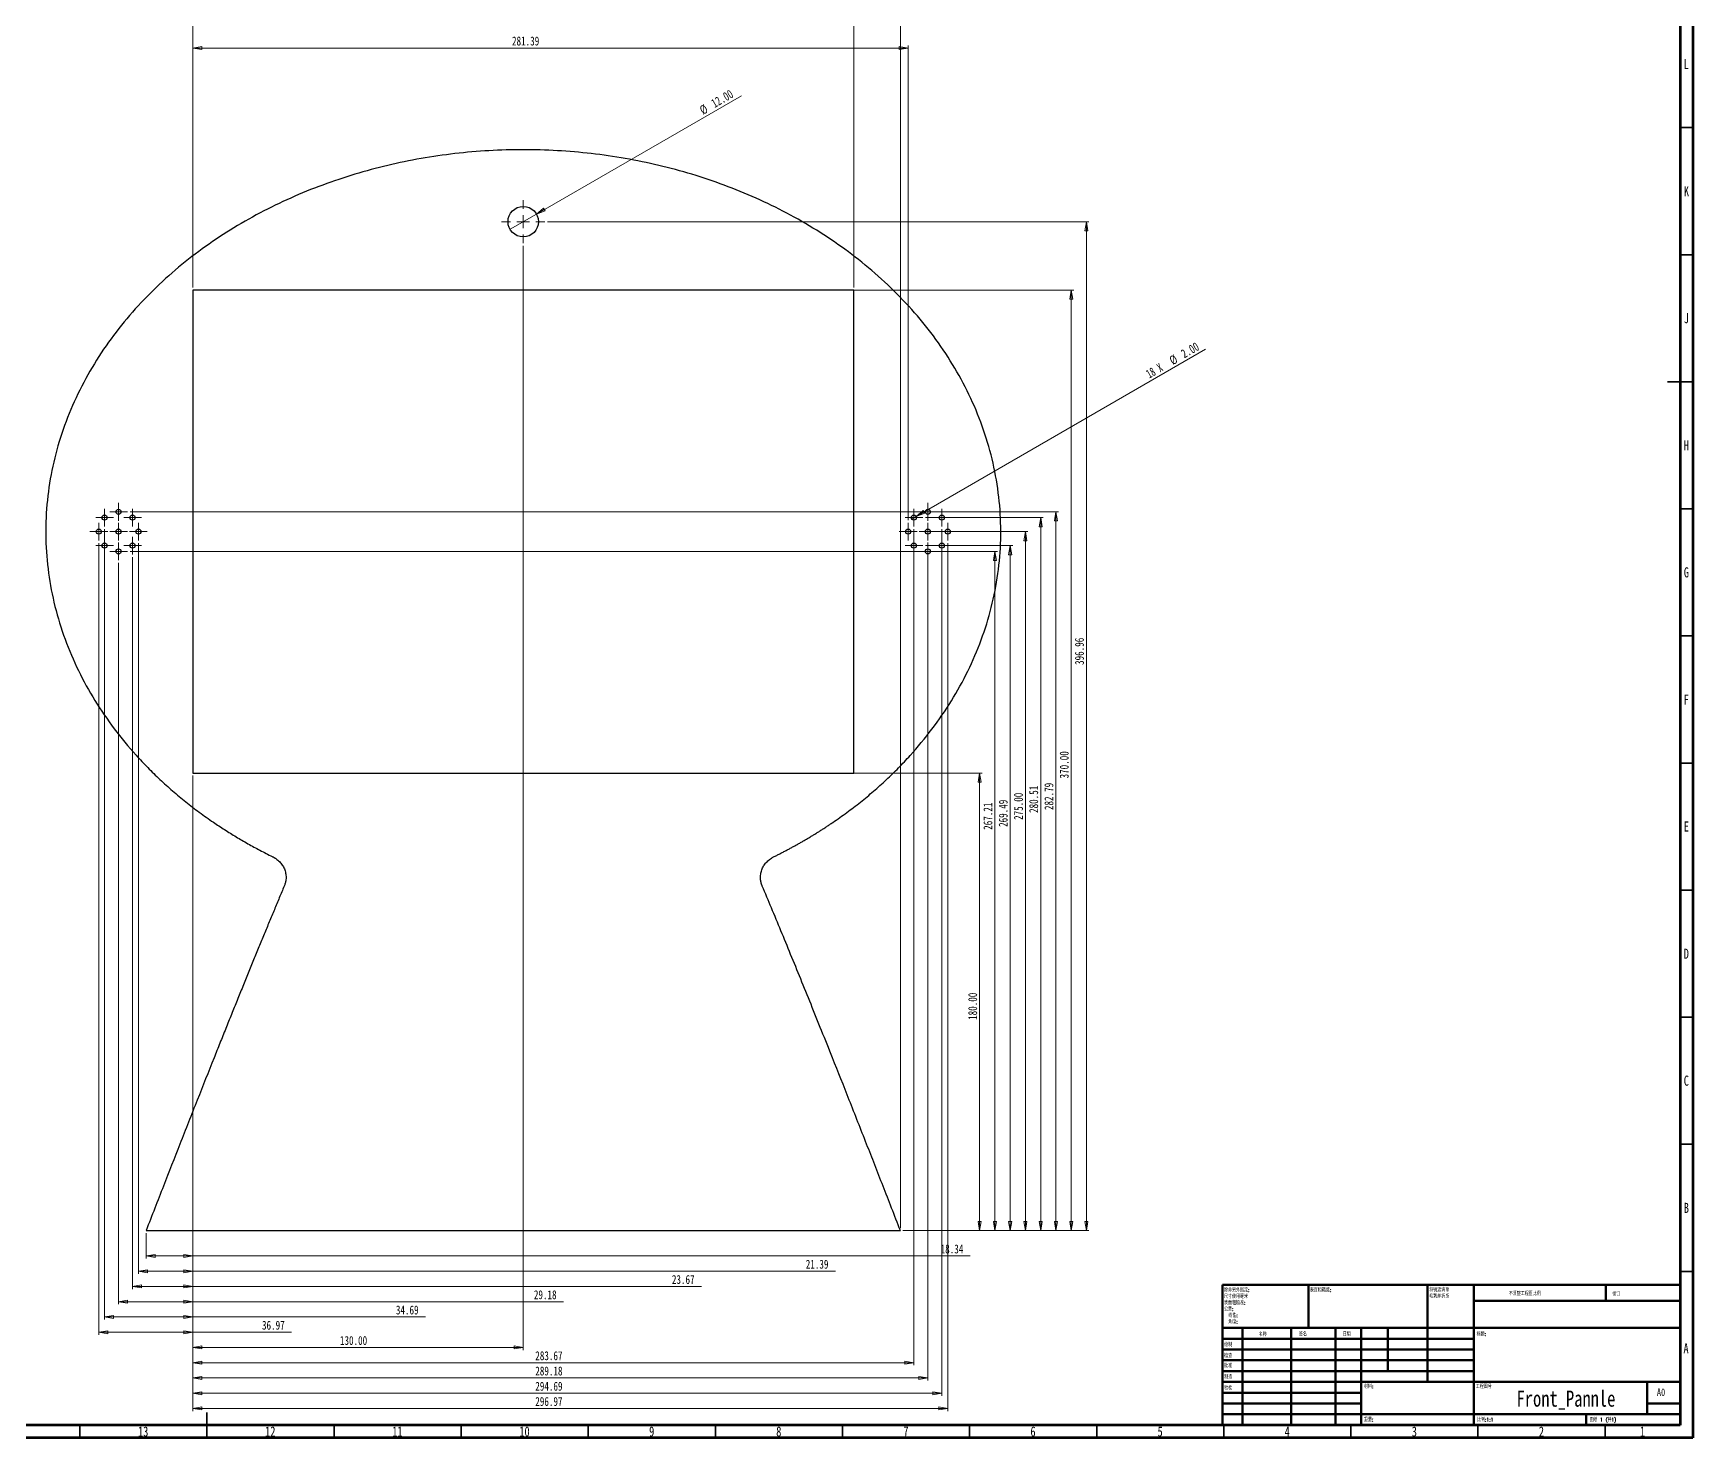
# Model space of a CAD drawing. Header units: millimetres. Extents: x 15 to 1184, y 5 to 836.
# Drawn here: x 531 to 1184, y 5 to 558 of the extents above; entities that cross this region are included whole.
import ezdxf

# ---------------------------------------------------------------- set-up
doc = ezdxf.new("R2010")
doc.units = ezdxf.units.MM
doc.styles.add('SLDTEXTSTYLE0', font='TXT', dxfattribs={"width": 0.75})
doc.styles.add('SLDTEXTSTYLE1', font='TXT', dxfattribs={"width": 0.75, "bigfont": 'bigfont'})
doc.styles.add('SLDTEXTSTYLE2', font='TXT', dxfattribs={"width": 0.694444, "bigfont": 'bigfont'})
doc.styles.add('SLDTEXTSTYLE3', font='TXT', dxfattribs={"width": 0.6875})
doc.dimstyles.new('SLDDIMSTYLE0', dxfattribs={"dimtxt": 3.5, "dimasz": 3.556, "dimexe": 0, "dimexo": 0.0625, "dimgap": 0.875, "dimtad": 1, "dimrnd": 1e-09, "dimzin": 12, "dimdsep": 46, "dimtxsty": 'SLDTEXTSTYLE0', "dimblk1": 'CLOSED', "dimblk2": 'CLOSED', "dimsah": 1, "dimcen": 0.09, "dimadec": 0, "dimazin": 3, "dimtfac": 1, "dimtofl": 0, "dimtmove": 0, "dimatfit": 3, "dimldrblk": 'CLOSED', "dimfxl": 0, "dimfrac": 2, "dimtolj": 1, "dimtzin": 12, "dimarcsym": 0})
doc.dimstyles.new('SLDDIMSTYLE1', dxfattribs={"dimtxt": 3.5, "dimasz": 3.556, "dimexe": 0, "dimexo": 0.0625, "dimgap": 0.875, "dimtad": 1, "dimrnd": 1e-09, "dimzin": 4, "dimdsep": 46, "dimtxsty": 'SLDTEXTSTYLE0', "dimblk1": 'CLOSED', "dimblk2": 'CLOSED', "dimsah": 1, "dimcen": 0.09, "dimadec": 0, "dimazin": 1, "dimtfac": 1, "dimtofl": 0, "dimtmove": 0, "dimatfit": 3, "dimldrblk": 'CLOSED', "dimfxl": 0, "dimfrac": 2, "dimtolj": 1, "dimtzin": 12, "dimarcsym": 0})
doc.dimstyles.new('SLDDIMSTYLE2', dxfattribs={"dimtxt": 3.5, "dimasz": 3.556, "dimexe": 0, "dimexo": 0.0625, "dimgap": 0.875, "dimtad": 1, "dimrnd": 1e-09, "dimzin": 4, "dimdsep": 46, "dimtxsty": 'SLDTEXTSTYLE0', "dimblk1": 'NONE', "dimblk2": 'CLOSED', "dimsah": 1, "dimcen": 0, "dimadec": 0, "dimazin": 1, "dimtfac": 1, "dimtmove": 0, "dimatfit": 3, "dimldrblk": 'NONE', "dimfxl": 0, "dimfrac": 2, "dimtolj": 1, "dimtzin": 12, "dimarcsym": 0})

# ---------------------------------------------------------------- blocks, each defined once
blk = doc.blocks.new('SW_NOTE_0')
at = {"color": 0, "linetype": 'Continuous', "lineweight": 0, "char_height": 1.5, "attachment_point": 1, "style": 'SLDTEXTSTYLE1'}
for s, insert in [('除非另外指定:', (0, 1.93)), ('表面粗糙度:', (0, -3.07)), ('尺寸使用毫米', (0, -0.57)), ('公差:', (0, -5.57)), ('角度:', (1.69, -10.57)), ('线性:', (1.69, -8.07))]:
    blk.add_mtext(s, dxfattribs=dict(at, insert=insert))
blk = doc.blocks.new('SW_NOTE_0_1')
at = {"color": 0, "linetype": 'Continuous', "lineweight": 0, "char_height": 1.5, "attachment_point": 1, "style": 'SLDTEXTSTYLE1'}
for s, insert in [('将锐边清除', (0, 1.93)), ('毛刺并折断', (0, -0.57))]:
    blk.add_mtext(s, dxfattribs=dict(at, insert=insert))
blk = doc.blocks.new('_Closed')
at = {"color": 0, "linetype": 'ByBlock', "lineweight": -2}
for p, q in [((-1, 0.166667), (0, 0)), ((-1, 0.166667), (-1, -0.166667)), ((0, 0), (-1, -0.166667)), ((0, 0), (-1, 0))]:
    blk.add_line(p, q, dxfattribs=at)
blk = doc.blocks.new('_D')
at = {"color": 7, "linetype": 'Continuous', "lineweight": 0}
for p, q in [((593.93, 265.55), (593.93, 75.54)), ((575.6, 85.55), (575.6, 75.54)), ((593.93, 76.54), (575.6, 76.54)), ((593.93, 76.54), (899.76, 76.54))]:
    blk.add_line(p, q, dxfattribs=at)
at = {"color": 7, "linetype": 'Continuous', "lineweight": 18, "xscale": 3.556, "yscale": 3.556, "rotation": 180.0000000000004}
blk.add_blockref('_Closed', (575.6, 76.54, -2.5), dxfattribs=at)
at = {"color": 7, "linetype": 'Continuous', "lineweight": 18, "xscale": 3.556, "yscale": 3.556}
blk.add_blockref('_Closed', (593.93, 76.54, -2.5), dxfattribs=at)
at = {"color": 7, "linetype": 'Continuous', "lineweight": 18, "insert": (888.12, 81.05), "char_height": 3.5, "attachment_point": 1, "style": 'SLDTEXTSTYLE0'}
blk.add_mtext('18.34', dxfattribs=at)
blk = doc.blocks.new('_D_1')
at = {"color": 7, "linetype": 'Continuous', "lineweight": 0}
for p, q in [((572.54, 357.05), (572.54, 69.54)), ((593.93, 265.55), (593.93, 69.54)), ((593.93, 70.54), (572.54, 70.54)), ((593.93, 70.54), (846.7, 70.54))]:
    blk.add_line(p, q, dxfattribs=at)
at = {"color": 7, "linetype": 'Continuous', "lineweight": 18, "xscale": 3.556, "yscale": 3.556, "rotation": 180.0000000000004}
blk.add_blockref('_Closed', (572.54, 70.54, -2.5), dxfattribs=at)
at = {"color": 7, "linetype": 'Continuous', "lineweight": 18, "xscale": 3.556, "yscale": 3.556}
blk.add_blockref('_Closed', (593.93, 70.54, -2.5), dxfattribs=at)
at = {"color": 7, "linetype": 'Continuous', "lineweight": 18, "insert": (835.06, 75.05), "char_height": 3.5, "attachment_point": 1, "style": 'SLDTEXTSTYLE0'}
blk.add_mtext('21.39', dxfattribs=at)
blk = doc.blocks.new('_D_2')
at = {"color": 7, "linetype": 'Continuous', "lineweight": 0}
for p, q in [((570.26, 351.54), (570.26, 63.54)), ((593.93, 265.55), (593.93, 63.54)), ((593.93, 64.54), (570.26, 64.54)), ((593.93, 64.54), (794.03, 64.54))]:
    blk.add_line(p, q, dxfattribs=at)
at = {"color": 7, "linetype": 'Continuous', "lineweight": 18, "xscale": 3.556, "yscale": 3.556, "rotation": 180.0000000000004}
blk.add_blockref('_Closed', (570.26, 64.54, -2.5), dxfattribs=at)
at = {"color": 7, "linetype": 'Continuous', "lineweight": 18, "xscale": 3.556, "yscale": 3.556}
blk.add_blockref('_Closed', (593.93, 64.54, -2.5), dxfattribs=at)
at = {"color": 7, "linetype": 'Continuous', "lineweight": 18, "insert": (782.4, 69.05), "char_height": 3.5, "attachment_point": 1, "style": 'SLDTEXTSTYLE0'}
blk.add_mtext('23.67', dxfattribs=at)
blk = doc.blocks.new('_D_3')
at = {"color": 7, "linetype": 'Continuous', "lineweight": 0}
for p, q in [((564.75, 349.26), (564.75, 57.54)), ((593.93, 265.55), (593.93, 57.54)), ((593.93, 58.54), (564.75, 58.54)), ((593.93, 58.54), (739.75, 58.54))]:
    blk.add_line(p, q, dxfattribs=at)
at = {"color": 7, "linetype": 'Continuous', "lineweight": 18, "xscale": 3.556, "yscale": 3.556, "rotation": 180.0000000000004}
blk.add_blockref('_Closed', (564.75, 58.54, -2.5), dxfattribs=at)
at = {"color": 7, "linetype": 'Continuous', "lineweight": 18, "xscale": 3.556, "yscale": 3.556}
blk.add_blockref('_Closed', (593.93, 58.54, -2.5), dxfattribs=at)
at = {"color": 7, "linetype": 'Continuous', "lineweight": 18, "insert": (728.11, 63.05), "char_height": 3.5, "attachment_point": 1, "style": 'SLDTEXTSTYLE0'}
blk.add_mtext('29.18', dxfattribs=at)
blk = doc.blocks.new('_D_4')
at = {"color": 7, "linetype": 'Continuous', "lineweight": 0}
for p, q in [((559.25, 362.56), (559.25, 51.54)), ((593.93, 265.55), (593.93, 51.54)), ((593.93, 52.54), (559.25, 52.54)), ((593.93, 52.54), (685.47, 52.54))]:
    blk.add_line(p, q, dxfattribs=at)
at = {"color": 7, "linetype": 'Continuous', "lineweight": 18, "xscale": 3.556, "yscale": 3.556, "rotation": 180.0000000000004}
blk.add_blockref('_Closed', (559.25, 52.54, -2.5), dxfattribs=at)
at = {"color": 7, "linetype": 'Continuous', "lineweight": 18, "xscale": 3.556, "yscale": 3.556}
blk.add_blockref('_Closed', (593.93, 52.54, -2.5), dxfattribs=at)
at = {"color": 7, "linetype": 'Continuous', "lineweight": 18, "insert": (673.83, 57.05), "char_height": 3.5, "attachment_point": 1, "style": 'SLDTEXTSTYLE0'}
blk.add_mtext('34.69', dxfattribs=at)
blk = doc.blocks.new('_D_5')
at = {"color": 7, "linetype": 'Continuous', "lineweight": 0}
for p, q in [((556.97, 357.05), (556.97, 45.54)), ((593.93, 265.55), (593.93, 45.54)), ((593.93, 46.54), (556.97, 46.54)), ((593.93, 46.54), (632.8, 46.54))]:
    blk.add_line(p, q, dxfattribs=at)
at = {"color": 7, "linetype": 'Continuous', "lineweight": 18, "xscale": 3.556, "yscale": 3.556, "rotation": 180.0000000000004}
blk.add_blockref('_Closed', (556.97, 46.54, -2.5), dxfattribs=at)
at = {"color": 7, "linetype": 'Continuous', "lineweight": 18, "xscale": 3.556, "yscale": 3.556}
blk.add_blockref('_Closed', (593.93, 46.54, -2.5), dxfattribs=at)
at = {"color": 7, "linetype": 'Continuous', "lineweight": 18, "insert": (621.16, 51.05), "char_height": 3.5, "attachment_point": 1, "style": 'SLDTEXTSTYLE0'}
blk.add_mtext('36.97', dxfattribs=at)
blk = doc.blocks.new('_D_6')
at = {"color": 7, "linetype": 'Continuous', "lineweight": 0}
for p, q in [((723.93, 474.01), (723.93, 39.54)), ((593.93, 265.55), (593.93, 39.54)), ((593.93, 40.54), (723.93, 40.54))]:
    blk.add_line(p, q, dxfattribs=at)
at = {"color": 7, "linetype": 'Continuous', "lineweight": 18, "xscale": 3.556, "yscale": 3.556, "rotation": 180.0000000000004}
blk.add_blockref('_Closed', (593.93, 40.54, -2.5), dxfattribs=at)
at = {"color": 7, "linetype": 'Continuous', "lineweight": 18, "xscale": 3.556, "yscale": 3.556}
blk.add_blockref('_Closed', (723.93, 40.54, -2.5), dxfattribs=at)
at = {"color": 7, "linetype": 'Continuous', "lineweight": 18, "insert": (651.82, 45.05), "char_height": 3.5, "attachment_point": 1, "style": 'SLDTEXTSTYLE0'}
blk.add_mtext('130.00', dxfattribs=at)
blk = doc.blocks.new('_D_7')
at = {"color": 7, "linetype": 'Continuous', "lineweight": 0}
for p, q in [((593.93, 457.55), (593.93, 576.83)), ((593.93, 575.83), (853.93, 575.83)), ((853.93, 457.55), (853.93, 576.83))]:
    blk.add_line(p, q, dxfattribs=at)
at = {"color": 7, "linetype": 'Continuous', "lineweight": 18, "xscale": 3.556, "yscale": 3.556, "rotation": 180.0000000000004}
blk.add_blockref('_Closed', (593.93, 575.83, -2.5), dxfattribs=at)
at = {"color": 7, "linetype": 'Continuous', "lineweight": 18, "xscale": 3.556, "yscale": 3.556}
blk.add_blockref('_Closed', (853.93, 575.83, -2.5), dxfattribs=at)
at = {"color": 7, "linetype": 'Continuous', "lineweight": 18, "insert": (719.51, 580.35), "char_height": 3.5, "attachment_point": 1, "style": 'SLDTEXTSTYLE0'}
blk.add_mtext('260.00', dxfattribs=at)
blk = doc.blocks.new('_D_8')
at = {"color": 7, "linetype": 'Continuous', "lineweight": 0}
for p, q in [((593.93, 457.55), (593.93, 564.83)), ((593.93, 563.83), (872.27, 563.83)), ((872.27, 87.55), (872.27, 564.83))]:
    blk.add_line(p, q, dxfattribs=at)
at = {"color": 7, "linetype": 'Continuous', "lineweight": 18, "xscale": 3.556, "yscale": 3.556, "rotation": 180.0000000000004}
blk.add_blockref('_Closed', (593.93, 563.83, -2.5), dxfattribs=at)
at = {"color": 7, "linetype": 'Continuous', "lineweight": 18, "xscale": 3.556, "yscale": 3.556}
blk.add_blockref('_Closed', (872.27, 563.83, -2.5), dxfattribs=at)
at = {"color": 7, "linetype": 'Continuous', "lineweight": 18, "insert": (719.51, 568.35), "char_height": 3.5, "attachment_point": 1, "style": 'SLDTEXTSTYLE0'}
blk.add_mtext('278.34', dxfattribs=at)
blk = doc.blocks.new('_D_9')
at = {"color": 7, "linetype": 'Continuous', "lineweight": 0}
for p, q in [((593.93, 457.55), (593.93, 552.83)), ((593.93, 551.83), (875.33, 551.83)), ((875.33, 366.05), (875.33, 552.83))]:
    blk.add_line(p, q, dxfattribs=at)
at = {"color": 7, "linetype": 'Continuous', "lineweight": 18, "xscale": 3.556, "yscale": 3.556, "rotation": 180.0000000000004}
blk.add_blockref('_Closed', (593.93, 551.83, -2.5), dxfattribs=at)
at = {"color": 7, "linetype": 'Continuous', "lineweight": 18, "xscale": 3.556, "yscale": 3.556}
blk.add_blockref('_Closed', (875.33, 551.83, -2.5), dxfattribs=at)
at = {"color": 7, "linetype": 'Continuous', "lineweight": 18, "insert": (719.51, 556.35), "char_height": 3.5, "attachment_point": 1, "style": 'SLDTEXTSTYLE0'}
blk.add_mtext('281.39', dxfattribs=at)
blk = doc.blocks.new('_D_10')
at = {"color": 7, "linetype": 'Continuous', "lineweight": 0}
for p, q in [((877.61, 362.56), (877.61, 33.54)), ((593.93, 265.55), (593.93, 33.54)), ((593.93, 34.54), (877.61, 34.54))]:
    blk.add_line(p, q, dxfattribs=at)
at = {"color": 7, "linetype": 'Continuous', "lineweight": 18, "xscale": 3.556, "yscale": 3.556, "rotation": 180.0000000000004}
blk.add_blockref('_Closed', (593.93, 34.54, -2.5), dxfattribs=at)
at = {"color": 7, "linetype": 'Continuous', "lineweight": 18, "xscale": 3.556, "yscale": 3.556}
blk.add_blockref('_Closed', (877.61, 34.54, -2.5), dxfattribs=at)
at = {"color": 7, "linetype": 'Continuous', "lineweight": 18, "insert": (728.66, 39.05), "char_height": 3.5, "attachment_point": 1, "style": 'SLDTEXTSTYLE0'}
blk.add_mtext('283.67', dxfattribs=at)
blk = doc.blocks.new('_D_11')
at = {"color": 7, "linetype": 'Continuous', "lineweight": 0}
for p, q in [((883.11, 357.05), (883.11, 27.54)), ((593.93, 265.55), (593.93, 27.54)), ((593.93, 28.54), (883.11, 28.54))]:
    blk.add_line(p, q, dxfattribs=at)
at = {"color": 7, "linetype": 'Continuous', "lineweight": 18, "xscale": 3.556, "yscale": 3.556, "rotation": 180.0000000000004}
blk.add_blockref('_Closed', (593.93, 28.54, -2.5), dxfattribs=at)
at = {"color": 7, "linetype": 'Continuous', "lineweight": 18, "xscale": 3.556, "yscale": 3.556}
blk.add_blockref('_Closed', (883.11, 28.54, -2.5), dxfattribs=at)
at = {"color": 7, "linetype": 'Continuous', "lineweight": 18, "insert": (728.66, 33.05), "char_height": 3.5, "attachment_point": 1, "style": 'SLDTEXTSTYLE0'}
blk.add_mtext('289.18', dxfattribs=at)
blk = doc.blocks.new('_D_12')
at = {"color": 7, "linetype": 'Continuous', "lineweight": 0}
for p, q in [((888.62, 362.56), (888.62, 21.54)), ((593.93, 265.55), (593.93, 21.54)), ((593.93, 22.54), (888.62, 22.54))]:
    blk.add_line(p, q, dxfattribs=at)
at = {"color": 7, "linetype": 'Continuous', "lineweight": 18, "xscale": 3.556, "yscale": 3.556, "rotation": 180.0000000000004}
blk.add_blockref('_Closed', (593.93, 22.54, -2.5), dxfattribs=at)
at = {"color": 7, "linetype": 'Continuous', "lineweight": 18, "xscale": 3.556, "yscale": 3.556}
blk.add_blockref('_Closed', (888.62, 22.54, -2.5), dxfattribs=at)
at = {"color": 7, "linetype": 'Continuous', "lineweight": 18, "insert": (728.66, 27.05), "char_height": 3.5, "attachment_point": 1, "style": 'SLDTEXTSTYLE0'}
blk.add_mtext('294.69', dxfattribs=at)
blk = doc.blocks.new('_D_13')
at = {"color": 7, "linetype": 'Continuous', "lineweight": 0}
for p, q in [((890.9, 357.05), (890.9, 15.54)), ((593.93, 265.55), (593.93, 15.54)), ((593.93, 16.54), (890.9, 16.54))]:
    blk.add_line(p, q, dxfattribs=at)
at = {"color": 7, "linetype": 'Continuous', "lineweight": 18, "xscale": 3.556, "yscale": 3.556, "rotation": 180.0000000000004}
blk.add_blockref('_Closed', (593.93, 16.54, -2.5), dxfattribs=at)
at = {"color": 7, "linetype": 'Continuous', "lineweight": 18, "xscale": 3.556, "yscale": 3.556}
blk.add_blockref('_Closed', (890.9, 16.54, -2.5), dxfattribs=at)
at = {"color": 7, "linetype": 'Continuous', "lineweight": 18, "insert": (728.66, 21.05), "char_height": 3.5, "attachment_point": 1, "style": 'SLDTEXTSTYLE0'}
blk.add_mtext('296.97', dxfattribs=at)
blk = doc.blocks.new('_D_14')
at = {"color": 7, "linetype": 'Continuous', "lineweight": 0}
for p, q in [((594.93, 266.55), (904.47, 266.55)), ((903.47, 86.55), (903.47, 266.55)), ((873.27, 86.55), (904.47, 86.55))]:
    blk.add_line(p, q, dxfattribs=at)
at = {"color": 7, "linetype": 'Continuous', "lineweight": 18, "xscale": 3.556, "yscale": 3.556}
for p, rotation in [((903.47, 266.55, -2.5), 90.0000000000004), ((903.47, 86.55, -2.5), 270.0000000000004)]:
    blk.add_blockref('_Closed', p, dxfattribs=dict(at, rotation=rotation))
at = {"color": 7, "linetype": 'Continuous', "lineweight": 18, "insert": (898.96, 169.44), "char_height": 3.5, "attachment_point": 1, "rotation": 90, "style": 'SLDTEXTSTYLE0'}
blk.add_mtext('180.00', dxfattribs=at)
blk = doc.blocks.new('_D_15')
at = {"color": 7, "linetype": 'Continuous', "lineweight": 0}
for p, q in [((569.25, 353.76), (910.47, 353.76)), ((909.47, 86.55), (909.47, 353.76)), ((873.27, 86.55), (910.47, 86.55))]:
    blk.add_line(p, q, dxfattribs=at)
at = {"color": 7, "linetype": 'Continuous', "lineweight": 18, "xscale": 3.556, "yscale": 3.556}
for p, rotation in [((909.47, 353.76, -2.5), 90.0000000000004), ((909.47, 86.55, -2.5), 270.0000000000004)]:
    blk.add_blockref('_Closed', p, dxfattribs=dict(at, rotation=rotation))
at = {"color": 7, "linetype": 'Continuous', "lineweight": 18, "insert": (904.96, 244.22), "char_height": 3.5, "attachment_point": 1, "rotation": 90, "style": 'SLDTEXTSTYLE0'}
blk.add_mtext('267.21', dxfattribs=at)
blk = doc.blocks.new('_D_16')
at = {"color": 7, "linetype": 'Continuous', "lineweight": 0}
for p, q in [((882.11, 356.04), (916.47, 356.04)), ((915.47, 86.55), (915.47, 356.04)), ((873.27, 86.55), (916.47, 86.55))]:
    blk.add_line(p, q, dxfattribs=at)
at = {"color": 7, "linetype": 'Continuous', "lineweight": 18, "xscale": 3.556, "yscale": 3.556}
for p, rotation in [((915.47, 356.04, -2.5), 90.0000000000004), ((915.47, 86.55, -2.5), 270.0000000000004)]:
    blk.add_blockref('_Closed', p, dxfattribs=dict(at, rotation=rotation))
at = {"color": 7, "linetype": 'Continuous', "lineweight": 18, "insert": (910.96, 245.37), "char_height": 3.5, "attachment_point": 1, "rotation": 90, "style": 'SLDTEXTSTYLE0'}
blk.add_mtext('269.49', dxfattribs=at)
blk = doc.blocks.new('_D_17')
at = {"color": 7, "linetype": 'Continuous', "lineweight": 0}
for p, q in [((879.83, 361.55), (922.47, 361.55)), ((921.47, 86.55), (921.47, 361.55)), ((873.27, 86.55), (922.47, 86.55))]:
    blk.add_line(p, q, dxfattribs=at)
at = {"color": 7, "linetype": 'Continuous', "lineweight": 18, "xscale": 3.556, "yscale": 3.556}
for p, rotation in [((921.47, 361.55, -2.5), 90.0000000000004), ((921.47, 86.55, -2.5), 270.0000000000004)]:
    blk.add_blockref('_Closed', p, dxfattribs=dict(at, rotation=rotation))
at = {"color": 7, "linetype": 'Continuous', "lineweight": 18, "insert": (916.96, 248.12), "char_height": 3.5, "attachment_point": 1, "rotation": 90, "style": 'SLDTEXTSTYLE0'}
blk.add_mtext('275.00', dxfattribs=at)
blk = doc.blocks.new('_D_18')
at = {"color": 7, "linetype": 'Continuous', "lineweight": 0}
for p, q in [((882.11, 367.06), (928.47, 367.06)), ((927.47, 86.55), (927.47, 367.06)), ((873.27, 86.55), (928.47, 86.55))]:
    blk.add_line(p, q, dxfattribs=at)
at = {"color": 7, "linetype": 'Continuous', "lineweight": 18, "xscale": 3.556, "yscale": 3.556}
for p, rotation in [((927.47, 367.06, -2.5), 90.0000000000004), ((927.47, 86.55, -2.5), 270.0000000000004)]:
    blk.add_blockref('_Closed', p, dxfattribs=dict(at, rotation=rotation))
at = {"color": 7, "linetype": 'Continuous', "lineweight": 18, "insert": (922.96, 250.87), "char_height": 3.5, "attachment_point": 1, "rotation": 90, "style": 'SLDTEXTSTYLE0'}
blk.add_mtext('280.51', dxfattribs=at)
blk = doc.blocks.new('_D_19')
at = {"color": 7, "linetype": 'Continuous', "lineweight": 0}
for p, q in [((569.25, 369.34), (934.47, 369.34)), ((933.47, 86.55), (933.47, 369.34)), ((873.27, 86.55), (934.47, 86.55))]:
    blk.add_line(p, q, dxfattribs=at)
at = {"color": 7, "linetype": 'Continuous', "lineweight": 18, "xscale": 3.556, "yscale": 3.556}
for p, rotation in [((933.47, 369.34, -2.5), 90.0000000000004), ((933.47, 86.55, -2.5), 270.0000000000004)]:
    blk.add_blockref('_Closed', p, dxfattribs=dict(at, rotation=rotation))
at = {"color": 7, "linetype": 'Continuous', "lineweight": 18, "insert": (928.96, 252.01), "char_height": 3.5, "attachment_point": 1, "rotation": 90, "style": 'SLDTEXTSTYLE0'}
blk.add_mtext('282.79', dxfattribs=at)
blk = doc.blocks.new('_D_20')
at = {"color": 7, "linetype": 'Continuous', "lineweight": 0}
for p, q in [((594.93, 456.55), (940.47, 456.55)), ((939.47, 86.55), (939.47, 456.55)), ((873.27, 86.55), (940.47, 86.55))]:
    blk.add_line(p, q, dxfattribs=at)
at = {"color": 7, "linetype": 'Continuous', "lineweight": 18, "xscale": 3.556, "yscale": 3.556}
for p, rotation in [((939.47, 456.55, -2.5), 90.0000000000004), ((939.47, 86.55, -2.5), 270.0000000000004)]:
    blk.add_blockref('_Closed', p, dxfattribs=dict(at, rotation=rotation))
at = {"color": 7, "linetype": 'Continuous', "lineweight": 18, "insert": (934.96, 264.44), "char_height": 3.5, "attachment_point": 1, "rotation": 90, "style": 'SLDTEXTSTYLE0'}
blk.add_mtext('370.00', dxfattribs=at)
blk = doc.blocks.new('_D_21')
at = {"color": 7, "linetype": 'Continuous', "lineweight": 0}
for p, q in [((733.43, 483.51), (946.47, 483.51)), ((945.47, 86.55), (945.47, 483.51)), ((873.27, 86.55), (946.47, 86.55))]:
    blk.add_line(p, q, dxfattribs=at)
at = {"color": 7, "linetype": 'Continuous', "lineweight": 18, "xscale": 3.556, "yscale": 3.556}
for p, rotation in [((945.47, 483.51, -2.5), 90.0000000000004), ((945.47, 86.55, -2.5), 270.0000000000004)]:
    blk.add_blockref('_Closed', p, dxfattribs=dict(at, rotation=rotation))
at = {"color": 7, "linetype": 'Continuous', "lineweight": 18, "insert": (940.96, 309.1), "char_height": 3.5, "attachment_point": 1, "rotation": 90, "style": 'SLDTEXTSTYLE0'}
blk.add_mtext('396.96', dxfattribs=at)
blk = doc.blocks.new('_D_22')
at = {"color": 7, "linetype": 'Continuous', "lineweight": 0}
for q in [(992.35, 433.3), (876.74, 366.56)]:
    blk.add_line((878.47, 367.56), q, dxfattribs=at)
at = {"color": 7, "linetype": 'Continuous', "lineweight": 18, "xscale": 3.556, "yscale": 3.556, "rotation": 210.0000000000003}
blk.add_blockref('_Closed', (878.47, 367.56, -2.5), dxfattribs=at)
at = {"color": 7, "linetype": 'Continuous', "lineweight": 18, "char_height": 3.5, "attachment_point": 1, "rotation": 30}
for s, insert, style in [('%%c', (977.68, 430.04), 'SLDTEXTSTYLE0'), ('2.00', (982.23, 432.73), 'SLDTEXTSTYLE0'), ('18 X', (968.47, 424.79), 'SLDTEXTSTYLE3')]:
    blk.add_mtext(s, dxfattribs=dict(at, insert=insert, style=style))
blk = doc.blocks.new('_None')
blk = doc.blocks.new('_D_23')
at = {"color": 7, "linetype": 'Continuous', "lineweight": 0}
for q in [(809.8, 533.08), (718.74, 480.51)]:
    blk.add_line((729.13, 486.51), q, dxfattribs=at)
at = {"color": 7, "linetype": 'Continuous', "lineweight": 18, "xscale": 3.556, "yscale": 3.556, "rotation": 210.0000000000003}
blk.add_blockref('_Closed', (729.13, 486.51, -2.5), dxfattribs=at)
at = {"color": 7, "linetype": 'Continuous', "lineweight": 18, "char_height": 3.5, "attachment_point": 1, "rotation": 30, "style": 'SLDTEXTSTYLE0'}
for s, insert in [('12.00', (797.44, 531.22)), ('%%c', (792.89, 528.53))]:
    blk.add_mtext(s, dxfattribs=dict(at, insert=insert))
blk = doc.blocks.new('SW_CENTERMARKSYMBOL_0')
at = {"color": 0, "linetype": 'Continuous', "lineweight": 18}
for p, q in [((-2.5, 0), (-3.5, 0)), ((0, 0), (-2.5, 0)), ((0, 2.5), (0, 3.5)), ((0, 0), (0, 2.5)), ((0, 0), (0, -2.5)), ((0, 0), (2.5, 0)), ((2.5, 0), (3.5, 0)), ((0, -2.5), (0, -3.5))]:
    blk.add_line(p, q, dxfattribs=at)
blk = doc.blocks.new('SW_CENTERMARKSYMBOL_1')
at = {"color": 0, "linetype": 'Continuous', "lineweight": 18}
for p, q in [((-2.5, 0), (-3.5, 0)), ((0, 0), (-2.5, 0)), ((0, 2.5), (0, 3.5)), ((0, 0), (0, 2.5)), ((0, 0), (0, -2.5)), ((0, 0), (2.5, 0)), ((2.5, 0), (3.5, 0)), ((0, -2.5), (0, -3.5))]:
    blk.add_line(p, q, dxfattribs=at)
blk = doc.blocks.new('SW_CENTERMARKSYMBOL_2')
at = {"color": 0, "linetype": 'Continuous', "lineweight": 18}
for p, q in [((-2.5, 0), (-3.5, 0)), ((0, 0), (-2.5, 0)), ((0, 2.5), (0, 3.5)), ((0, 0), (0, 2.5)), ((0, 0), (0, -2.5)), ((0, 0), (2.5, 0)), ((2.5, 0), (3.5, 0)), ((0, -2.5), (0, -3.5))]:
    blk.add_line(p, q, dxfattribs=at)
blk = doc.blocks.new('SW_CENTERMARKSYMBOL_3')
at = {"color": 0, "linetype": 'Continuous', "lineweight": 18}
for p, q in [((-2.5, 0), (-3.5, 0)), ((0, 0), (-2.5, 0)), ((0, 2.5), (0, 3.5)), ((0, 0), (0, 2.5)), ((0, 0), (0, -2.5)), ((0, 0), (2.5, 0)), ((2.5, 0), (3.5, 0)), ((0, -2.5), (0, -3.5))]:
    blk.add_line(p, q, dxfattribs=at)
blk = doc.blocks.new('SW_CENTERMARKSYMBOL_4')
at = {"color": 0, "linetype": 'Continuous', "lineweight": 18}
for p, q in [((-2.5, 0), (-3.5, 0)), ((0, 0), (-2.5, 0)), ((0, 2.5), (0, 3.5)), ((0, 0), (0, 2.5)), ((0, 0), (0, -2.5)), ((0, 0), (2.5, 0)), ((2.5, 0), (3.5, 0)), ((0, -2.5), (0, -3.5))]:
    blk.add_line(p, q, dxfattribs=at)
blk = doc.blocks.new('SW_CENTERMARKSYMBOL_5')
at = {"color": 0, "linetype": 'Continuous', "lineweight": 18}
for p, q in [((-2.5, 0), (-3.5, 0)), ((0, 0), (-2.5, 0)), ((0, 2.5), (0, 3.5)), ((0, 0), (0, 2.5)), ((0, 0), (0, -2.5)), ((0, 0), (2.5, 0)), ((2.5, 0), (3.5, 0)), ((0, -2.5), (0, -3.5))]:
    blk.add_line(p, q, dxfattribs=at)
blk = doc.blocks.new('SW_CENTERMARKSYMBOL_6')
at = {"color": 0, "linetype": 'Continuous', "lineweight": 18}
for p, q in [((-2.5, 0), (-3.5, 0)), ((0, 0), (-2.5, 0)), ((0, 2.5), (0, 3.5)), ((0, 0), (0, 2.5)), ((0, 0), (0, -2.5)), ((0, 0), (2.5, 0)), ((2.5, 0), (3.5, 0)), ((0, -2.5), (0, -3.5))]:
    blk.add_line(p, q, dxfattribs=at)
blk = doc.blocks.new('SW_CENTERMARKSYMBOL_7')
at = {"color": 0, "linetype": 'Continuous', "lineweight": 18}
for p, q in [((-2.5, 0), (-3.5, 0)), ((0, 0), (-2.5, 0)), ((0, 2.5), (0, 3.5)), ((0, 0), (0, 2.5)), ((0, 0), (0, -2.5)), ((0, 0), (2.5, 0)), ((2.5, 0), (3.5, 0)), ((0, -2.5), (0, -3.5))]:
    blk.add_line(p, q, dxfattribs=at)
blk = doc.blocks.new('SW_CENTERMARKSYMBOL_8')
at = {"color": 0, "linetype": 'Continuous', "lineweight": 18}
for p, q in [((-2.5, 0), (-3.5, 0)), ((0, 0), (-2.5, 0)), ((0, 2.5), (0, 3.5)), ((0, 0), (0, 2.5)), ((0, 0), (0, -2.5)), ((0, 0), (2.5, 0)), ((2.5, 0), (3.5, 0)), ((0, -2.5), (0, -3.5))]:
    blk.add_line(p, q, dxfattribs=at)
blk = doc.blocks.new('SW_CENTERMARKSYMBOL_9')
at = {"color": 0, "linetype": 'Continuous', "lineweight": 18}
for p, q in [((-2.5, 0), (-3.5, 0)), ((0, 0), (-2.5, 0)), ((0, 2.5), (0, 3.5)), ((0, 0), (0, 2.5)), ((0, 0), (0, -2.5)), ((0, 0), (2.5, 0)), ((2.5, 0), (3.5, 0)), ((0, -2.5), (0, -3.5))]:
    blk.add_line(p, q, dxfattribs=at)
blk = doc.blocks.new('SW_CENTERMARKSYMBOL_10')
at = {"color": 0, "linetype": 'Continuous', "lineweight": 18}
for p, q in [((-2.5, 0), (-3.5, 0)), ((0, 0), (-2.5, 0)), ((0, 2.5), (0, 3.5)), ((0, 0), (0, 2.5)), ((0, 0), (0, -2.5)), ((0, 0), (2.5, 0)), ((2.5, 0), (3.5, 0)), ((0, -2.5), (0, -3.5))]:
    blk.add_line(p, q, dxfattribs=at)
blk = doc.blocks.new('SW_CENTERMARKSYMBOL_11')
at = {"color": 0, "linetype": 'Continuous', "lineweight": 18}
for p, q in [((-2.5, 0), (-3.5, 0)), ((0, 0), (-2.5, 0)), ((0, 2.5), (0, 3.5)), ((0, 0), (0, 2.5)), ((0, 0), (0, -2.5)), ((0, 0), (2.5, 0)), ((2.5, 0), (3.5, 0)), ((0, -2.5), (0, -3.5))]:
    blk.add_line(p, q, dxfattribs=at)
blk = doc.blocks.new('SW_CENTERMARKSYMBOL_12')
at = {"color": 0, "linetype": 'Continuous', "lineweight": 18}
for p, q in [((-2.5, 0), (-3.5, 0)), ((0, 0), (-2.5, 0)), ((0, 2.5), (0, 3.5)), ((0, 0), (0, 2.5)), ((0, 0), (0, -2.5)), ((0, 0), (2.5, 0)), ((2.5, 0), (3.5, 0)), ((0, -2.5), (0, -3.5))]:
    blk.add_line(p, q, dxfattribs=at)
blk = doc.blocks.new('SW_CENTERMARKSYMBOL_13')
at = {"color": 0, "linetype": 'Continuous', "lineweight": 18}
for p, q in [((-2.5, 0), (-3.5, 0)), ((0, 0), (-2.5, 0)), ((0, 2.5), (0, 3.5)), ((0, 0), (0, 2.5)), ((0, 0), (0, -2.5)), ((0, 0), (2.5, 0)), ((2.5, 0), (3.5, 0)), ((0, -2.5), (0, -3.5))]:
    blk.add_line(p, q, dxfattribs=at)
blk = doc.blocks.new('SW_CENTERMARKSYMBOL_14')
at = {"color": 0, "linetype": 'Continuous', "lineweight": 18}
for p, q in [((-2.5, 0), (-3.5, 0)), ((0, 0), (-2.5, 0)), ((0, 2.5), (0, 3.5)), ((0, 0), (0, 2.5)), ((0, 0), (0, -2.5)), ((0, 0), (2.5, 0)), ((2.5, 0), (3.5, 0)), ((0, -2.5), (0, -3.5))]:
    blk.add_line(p, q, dxfattribs=at)
blk = doc.blocks.new('SW_CENTERMARKSYMBOL_15')
at = {"color": 0, "linetype": 'Continuous', "lineweight": 18}
for p, q in [((-2.5, 0), (-3.5, 0)), ((0, 0), (-2.5, 0)), ((0, 2.5), (0, 3.5)), ((0, 0), (0, 2.5)), ((0, 0), (0, -2.5)), ((0, 0), (2.5, 0)), ((2.5, 0), (3.5, 0)), ((0, -2.5), (0, -3.5))]:
    blk.add_line(p, q, dxfattribs=at)
blk = doc.blocks.new('SW_CENTERMARKSYMBOL_16')
at = {"color": 0, "linetype": 'Continuous', "lineweight": 18}
for p, q in [((-2.5, 0), (-3.5, 0)), ((0, 0), (-2.5, 0)), ((0, 2.5), (0, 3.5)), ((0, 0), (0, 2.5)), ((0, 0), (0, -2.5)), ((0, 0), (2.5, 0)), ((2.5, 0), (3.5, 0)), ((0, -2.5), (0, -3.5))]:
    blk.add_line(p, q, dxfattribs=at)
blk = doc.blocks.new('SW_CENTERMARKSYMBOL_17')
at = {"color": 0, "linetype": 'Continuous', "lineweight": 18}
for p, q in [((-2.5, 0), (-3.5, 0)), ((0, 0), (-2.5, 0)), ((0, 2.5), (0, 3.5)), ((0, 0), (0, 2.5)), ((0, 0), (0, -2.5)), ((0, 0), (2.5, 0)), ((2.5, 0), (3.5, 0)), ((0, -2.5), (0, -3.5))]:
    blk.add_line(p, q, dxfattribs=at)
blk = doc.blocks.new('SW_CENTERMARKSYMBOL_18')
at = {"color": 0, "linetype": 'Continuous', "lineweight": 18}
for p, q in [((0, 5), (0, 8.5)), ((-5, 0), (-8.5, 0)), ((0, 0), (-2.5, 0)), ((0, 0), (0, 2.5)), ((0, 0), (0, -2.5)), ((0, 0), (2.5, 0)), ((5, 0), (8.5, 0)), ((0, -5), (0, -8.5))]:
    blk.add_line(p, q, dxfattribs=at)

msp = doc.modelspace()

# ---------------------------------------------------------------- linework, layer by layer
at = {"color": 7, "linetype": 'Continuous', "lineweight": 70}
for p, q in [((1184, 836), (1184, 5)), ((1179, 831), (1179, 10)), ((1179, 10), (20, 10)), ((1184, 5), (15, 5))]:
    msp.add_line(p, q, dxfattribs=at)
at = {"color": 7, "linetype": 'Continuous', "lineweight": 35}
for p, q in [((1179, 520.5), (1184, 520.5)), ((1179, 470.5), (1184, 470.5)), ((1184, 420.5), (1174, 420.5)), ((1179, 420.5), (1184, 420.5)), ((1179, 370.5), (1184, 370.5)), ((1179, 320.5), (1184, 320.5)), ((1179, 270.5), (1184, 270.5)), ((1179, 220.5), (1184, 220.5)), ((1179, 170.5), (1184, 170.5)), ((1179, 120.5), (1184, 120.5)), ((1179, 70.5), (1184, 70.5)), ((599.5, 5), (599.5, 15)), ((549.5, 10), (549.5, 5)), ((599.5, 10), (599.5, 5)), ((649.5, 10), (649.5, 5)), ((699.5, 10), (699.5, 5)), ((749.5, 10), (749.5, 5)), ((799.5, 10), (799.5, 5)), ((849.5, 10), (849.5, 5)), ((899.5, 10), (899.5, 5)), ((949.5, 10), (949.5, 5)), ((999.5, 10), (999.5, 5)), ((1049.5, 10), (1049.5, 5)), ((1099.5, 10), (1099.5, 5)), ((1149.5, 10), (1149.5, 5))]:
    msp.add_line(p, q, dxfattribs=at)
at = {"color": 7, "linetype": 'Continuous', "lineweight": 25}
for p, q in [((853.935, 456.549), (593.935, 456.549)), ((593.935, 456.549), (593.935, 266.549)), ((853.935, 266.549), (853.935, 456.549)), ((593.935, 266.549), (853.935, 266.549)), ((575.597, 86.549), (872.273, 86.549))]:
    msp.add_line(p, q, dxfattribs=at)
at = {"color": 7, "linetype": 'Continuous', "lineweight": 50}
for p, q in [((999, 65.25), (1179, 65.25)), ((999, 65.25), (999, 10)), ((1032.8, 48.25), (1032.8, 65.25)), ((1079.6, 65.25), (1079.6, 27)), ((1097.8, 65.25), (1097.8, 10)), ((1179, 58.875), (1097.8, 58.875)), ((1149.8, 58.875), (1149.8, 65.25)), ((1179, 48.25), (999, 48.25)), ((1006.8, 48.25), (1006.8, 10)), ((1025.991, 48.25), (1025.991, 10)), ((1043.399, 48.25), (1043.399, 10)), ((1053.6, 10), (1053.6, 48.25)), ((1064, 31.25), (1064, 48.25)), ((1097.8, 44), (999, 44)), ((1097.8, 39.75), (999, 39.75)), ((1097.8, 35.5), (999, 35.5)), ((1097.8, 31.25), (999, 31.25)), ((1053.6, 27), (999, 27)), ((1053.6, 27), (1179, 27)), ((1166, 14.25), (1166, 27)), ((1053.6, 22.75), (999, 22.75)), ((1053.6, 18.5), (999, 18.5)), ((999, 14.25), (1179, 14.25)), ((1142, 10), (1142, 14.25)), ((1179, 18.5), (1166, 18.5))]:
    msp.add_line(p, q, dxfattribs=at)
at = {"color": 7, "linetype": 'Continuous', "lineweight": 25}
for centre, radius in [((723.935, 483.509), 6), ((559.248, 367.056), 1), ((564.755, 369.337), 1), ((570.262, 367.056), 1), ((877.608, 367.056), 1), ((883.114, 369.337), 1), ((888.621, 367.056), 1), ((556.967, 361.549), 1), ((564.755, 361.549), 1), ((572.542, 361.549), 1), ((875.327, 361.549), 1), ((883.114, 361.549), 1), ((890.902, 361.549), 1), ((559.248, 356.043), 1), ((564.755, 353.762), 1), ((570.262, 356.043), 1), ((877.608, 356.043), 1), ((883.114, 353.762), 1), ((888.621, 356.043), 1)]:
    msp.add_circle(centre, radius, dxfattribs=at)
for points, knots in [([(822.67, 233.707), (823.095, 233.918), (823.944, 234.34), (825.212, 234.984), (826.472, 235.635), (827.726, 236.294), (828.972, 236.961), (830.211, 237.635), (831.444, 238.317), (832.669, 239.007), (833.887, 239.705), (835.098, 240.41), (836.302, 241.123), (837.499, 241.844), (838.689, 242.573), (839.872, 243.309), (841.048, 244.053), (842.217, 244.805), (843.379, 245.565), (844.534, 246.332), (847.171, 248.113), (851.219, 250.98), (856.58, 255.089), (861.761, 259.387), (866.771, 263.889), (871.571, 268.569), (877.709, 275.073), (884.872, 283.71), (892.497, 294.82), (899.012, 306.585), (904.303, 318.9), (908.298, 331.739), (910.885, 344.968), (911.988, 358.406), (911.587, 371.876), (909.683, 385.24), (906.318, 398.327), (901.578, 410.981), (895.563, 423.083), (888.389, 434.538), (880.186, 445.269), (871.067, 455.24), (861.148, 464.414), (850.569, 472.749), (839.378, 480.287), (827.697, 486.99), (815.543, 492.905), (803.088, 497.983), (790.291, 502.281), (777.289, 505.773), (764.064, 508.491), (750.747, 510.416), (737.35, 511.57), (723.912, 511.953), (710.445, 511.567), (697.014, 510.404), (683.718, 508.474), (670.575, 505.77), (657.659, 502.304), (644.912, 498.031), (632.461, 492.966), (620.303, 487.059), (608.648, 480.383), (597.492, 472.887), (586.917, 464.581), (576.988, 455.426), (567.858, 445.476), (559.65, 434.78), (552.455, 423.349), (546.417, 411.268), (541.659, 398.66), (538.268, 385.635), (536.312, 372.252), (535.87, 358.714), (536.948, 345.256), (539.496, 332.046), (543.46, 319.177), (548.756, 306.788), (555.264, 294.998), (562.87, 283.879), (570.024, 275.227), (576.175, 268.694), (580.971, 264.009), (585.969, 259.507), (591.138, 255.21), (596.493, 251.096), (600.886, 247.978), (604.231, 245.731), (606.457, 244.281), (608.709, 242.859), (610.988, 241.465), (613.292, 240.1), (615.622, 238.763), (617.978, 237.455), (620.359, 236.175), (622.766, 234.922), (624.388, 234.113), (625.2, 233.707)], [0, 0, 0, 0, 0.0016542, 0.0033051, 0.0049528, 0.0065974, 0.008239, 0.0098776, 0.0115135, 0.0131465, 0.0147769, 0.0164047, 0.01803, 0.0196529, 0.0212734, 0.0228917, 0.0245079, 0.026122, 0.0277341, 0.0293444, 0.0309529, 0.0388215, 0.0466245, 0.0544819, 0.0622704, 0.0700877, 0.0778348, 0.0934212, 0.1091316, 0.124718, 0.1402047, 0.1557525, 0.1714793, 0.1870762, 0.2026333, 0.2183387, 0.2340114, 0.2496214, 0.2653356, 0.2810202, 0.2966439, 0.3123352, 0.3280431, 0.3436665, 0.3592182, 0.3750156, 0.3905506, 0.4062829, 0.4218476, 0.4375559, 0.4531642, 0.4688599, 0.484412, 0.4999934, 0.5156749, 0.5313279, 0.546938, 0.5624628, 0.5780536, 0.5935044, 0.6092776, 0.6248541, 0.6405679, 0.6560403, 0.6716457, 0.687374, 0.7030446, 0.7186403, 0.7342884, 0.7500355, 0.7656181, 0.7811584, 0.7968394, 0.8126482, 0.8282507, 0.8437836, 0.8594322, 0.8750796, 0.8906454, 0.9062796, 0.9219511, 0.9297082, 0.9375369, 0.9453045, 0.9531419, 0.9609509, 0.968827, 0.971906, 0.9749918, 0.9780851, 0.9811866, 0.9842968, 0.9874163, 0.9905458, 0.9936859, 0.9968371, 1, 1, 1, 1]), ([(625.2, 233.707), (625.304, 233.654), (625.513, 233.549), (625.818, 233.379), (626.117, 233.202), (626.409, 233.016), (626.839, 232.721), (627.39, 232.297), (628.032, 231.708), (628.616, 231.068), (629.314, 230.144), (630.014, 228.872), (630.442, 227.48), (630.607, 226.331), (630.639, 225.461), (630.584, 224.592), (630.458, 223.829), (630.293, 223.17), (630.119, 222.612), (629.973, 222.249), (629.9, 222.067)], [0, 0, 0, 0, 0.0252777, 0.0503886, 0.0753569, 0.1002072, 0.1249646, 0.1878929, 0.2499614, 0.312676, 0.374601, 0.4992378, 0.6238585, 0.6863674, 0.7491389, 0.8112575, 0.8740216, 0.915653, 0.9575914, 1, 1, 1, 1]), ([(817.969, 222.067), (817.932, 222.157), (817.858, 222.337), (817.758, 222.611), (817.666, 222.886), (817.583, 223.162), (817.508, 223.44), (817.399, 223.91), (817.287, 224.578), (817.23, 225.447), (817.262, 226.313), (817.423, 227.46), (817.847, 228.854), (818.547, 230.131), (819.244, 231.057), (819.829, 231.699), (820.472, 232.291), (821.085, 232.764), (821.649, 233.141), (822.149, 233.44), (822.495, 233.618), (822.67, 233.707)], [0, 0, 0, 0, 0.0210759, 0.0420214, 0.0628559, 0.0835991, 0.104271, 0.1248917, 0.1877721, 0.2500802, 0.3123664, 0.3744671, 0.4995478, 0.6241743, 0.6862791, 0.7492559, 0.8114216, 0.8745292, 0.9159895, 0.9577746, 1, 1, 1, 1]), ([(629.9, 222.067), (629.258, 220.539), (627.959, 217.451), (626.001, 212.764), (624.009, 207.975), (621.985, 203.084), (619.927, 198.091), (617.836, 192.995), (615.712, 187.797), (613.554, 182.496), (611.364, 177.093), (609.141, 171.588), (606.884, 165.98), (604.594, 160.27), (600.849, 150.899), (595.588, 137.653), (588.962, 120.835), (582.265, 103.721), (577.861, 92.38), (575.597, 86.549)], [0, 0, 0, 0, 0.0340538, 0.0688421, 0.1043651, 0.1406229, 0.1776155, 0.2153431, 0.2538057, 0.2930034, 0.3329364, 0.3736046, 0.4150081, 0.457147, 0.5000214, 0.6223716, 0.7500144, 0.8714599, 1, 1, 1, 1]), ([(872.273, 86.549), (871.126, 89.505), (868.862, 95.337), (865.504, 103.96), (862.231, 112.339), (857.808, 123.625), (852.281, 137.654), (846.37, 152.536), (841.346, 165.092), (837.173, 175.452), (833.114, 185.458), (829.17, 195.112), (825.339, 204.413), (821.625, 213.361), (819.172, 219.203), (817.969, 222.067)], [0, 0, 0, 0, 0.0651566, 0.1285405, 0.1901516, 0.24999, 0.3776318, 0.4999882, 0.5790244, 0.6555244, 0.7294889, 0.8009181, 0.8698126, 0.9361731, 1, 1, 1, 1])]:
    msp.add_open_spline(points, degree=3, knots=knots, dxfattribs=at)

# ---------------------------------------------------------------- block references
at = {"color": 7, "linetype": 'Continuous', "lineweight": 0}
for name, p in [('SW_CENTERMARKSYMBOL_18', (723.935, 483.509)), ('SW_CENTERMARKSYMBOL_9', (564.755, 369.337)), ('SW_CENTERMARKSYMBOL_16', (883.114, 369.337)), ('SW_CENTERMARKSYMBOL_0', (559.248, 367.056)), ('SW_CENTERMARKSYMBOL_10', (570.262, 367.056)), ('SW_CENTERMARKSYMBOL_7', (877.608, 367.056)), ('SW_CENTERMARKSYMBOL_1', (888.621, 367.056)), ('SW_CENTERMARKSYMBOL_15', (556.967, 361.549)), ('SW_CENTERMARKSYMBOL_14', (559.248, 356.043)), ('SW_CENTERMARKSYMBOL_8', (564.755, 361.549)), ('SW_CENTERMARKSYMBOL_12', (570.262, 356.043)), ('SW_CENTERMARKSYMBOL_11', (572.542, 361.549)), ('SW_CENTERMARKSYMBOL_6', (875.327, 361.549)), ('SW_CENTERMARKSYMBOL_5', (877.608, 356.043)), ('SW_CENTERMARKSYMBOL_17', (883.114, 361.549)), ('SW_CENTERMARKSYMBOL_3', (888.621, 356.043)), ('SW_CENTERMARKSYMBOL_2', (890.902, 361.549)), ('SW_CENTERMARKSYMBOL_13', (564.755, 353.762)), ('SW_CENTERMARKSYMBOL_4', (883.114, 353.762)), ('SW_NOTE_0', (999.594, 61.987)), ('SW_NOTE_0_1', (1080.309, 62.069))]:
    msp.add_blockref(name, p, dxfattribs=at)

# ---------------------------------------------------------------- texts
for s, insert, char_height, attachment_point, style in [('L', (1181.455, 547.52), 3.969, 2, 'SLDTEXTSTYLE0'), ('K', (1181.489, 497.46), 3.969, 2, 'SLDTEXTSTYLE0'), ('J', (1181.465, 447.52), 3.969, 2, 'SLDTEXTSTYLE0'), ('H', (1181.49, 397.46), 3.969, 2, 'SLDTEXTSTYLE0'), ('G', (1181.487, 347.52), 3.969, 2, 'SLDTEXTSTYLE0'), ('F', (1181.458, 297.46), 3.969, 2, 'SLDTEXTSTYLE0'), ('E', (1181.508, 247.52), 3.969, 2, 'SLDTEXTSTYLE0'), ('D', (1181.453, 197.46), 3.969, 2, 'SLDTEXTSTYLE0'), ('C', (1181.459, 147.52), 3.969, 2, 'SLDTEXTSTYLE0'), ('B', (1181.471, 97.46), 3.969, 2, 'SLDTEXTSTYLE0'), ('表面粗糙度:', (1033.371, 63.919), 1.5, 1, 'SLDTEXTSTYLE1'), ('不调整工程图比例', (1111.615, 62.533), 1.5, 1, 'SLDTEXTSTYLE1'), ('修订', (1152.328, 62.335), 1.5, 1, 'SLDTEXTSTYLE1'), ('名称', (1013.322, 46.501), 1.5, 1, 'SLDTEXTSTYLE1'), ('签名', (1029.034, 46.562), 1.5, 1, 'SLDTEXTSTYLE1'), ('日期', (1046.215, 46.576), 1.5, 1, 'SLDTEXTSTYLE1'), ('标题:', (1098.956, 46.576), 1.5, 1, 'SLDTEXTSTYLE1'), ('绘制', (999.685, 42.43), 1.5, 1, 'SLDTEXTSTYLE1'), ('A', (1181.34, 42.21), 3.969, 2, 'SLDTEXTSTYLE0'), ('批准', (999.622, 34.177), 1.5, 1, 'SLDTEXTSTYLE1'), ('检查', (999.624, 38.154), 1.5, 1, 'SLDTEXTSTYLE1'), ('制造', (999.682, 29.734), 1.5, 1, 'SLDTEXTSTYLE1'), ('材料:', (1054.646, 25.986), 1.5, 1, 'SLDTEXTSTYLE1'), ('工程图号', (1098.629, 25.986), 1.5, 1, 'SLDTEXTSTYLE1'), ('验检', (999.677, 25.35), 1.5, 1, 'SLDTEXTSTYLE1'), ('Front_Pannle', (1134.097, 23.607), 6.35, 2, 'SLDTEXTSTYLE0'), ('A0', (1169.871, 24.406), 2.9104, 1, 'SLDTEXTSTYLE0'), ('重量:', (1054.618, 12.949), 1.4986, 1, 'SLDTEXTSTYLE1'), ('图纸 1 (共1)', (1143.478, 12.9), 1.5, 1, 'SLDTEXTSTYLE2'), ('13', (574.42, 9.46), 3.9687, 2, 'SLDTEXTSTYLE0'), ('12', (624.42, 9.46), 3.9687, 2, 'SLDTEXTSTYLE0'), ('11', (674.42, 9.46), 3.9687, 2, 'SLDTEXTSTYLE0'), ('10', (724.42, 9.46), 3.9687, 2, 'SLDTEXTSTYLE0'), ('9', (774.46, 9.46), 3.969, 2, 'SLDTEXTSTYLE0'), ('8', (824.46, 9.46), 3.969, 2, 'SLDTEXTSTYLE0'), ('7', (874.46, 9.46), 3.969, 2, 'SLDTEXTSTYLE0'), ('6', (924.46, 9.46), 3.969, 2, 'SLDTEXTSTYLE0'), ('5', (974.46, 9.46), 3.969, 2, 'SLDTEXTSTYLE0'), ('4', (1024.46, 9.46), 3.969, 2, 'SLDTEXTSTYLE0'), ('3', (1074.46, 9.46), 3.969, 2, 'SLDTEXTSTYLE0'), ('比例:1:1', (1099.074, 12.9), 1.5, 1, 'SLDTEXTSTYLE1'), ('2', (1124.46, 9.46), 3.969, 2, 'SLDTEXTSTYLE0'), ('1', (1164.21, 9.46), 3.969, 2, 'SLDTEXTSTYLE0')]:
    msp.add_mtext(s, dxfattribs=dict(at, insert=insert, char_height=char_height, attachment_point=attachment_point, style=style))

# ---------------------------------------------------------------- dimensions: what is measured, and where the dimension line sits
at = {"color": 7, "linetype": 'Continuous', "lineweight": 18}
for base, p1, p2, dimstyle, picture, middle in [((853.935, 575.835), (593.935, 456.549), (853.935, 456.549), 'SLDDIMSTYLE1', '_D_7', (726.622, 575.835)), ((872.273, 563.835), (593.935, 456.549), (872.273, 86.549), 'SLDDIMSTYLE0', '_D_8', (726.622, 563.835)), ((875.327, 551.835), (593.935, 456.549), (875.327, 365.049), 'SLDDIMSTYLE0', '_D_9', (726.622, 551.835)), ((723.935, 40.539), (593.935, 266.549), (723.935, 475.009), 'SLDDIMSTYLE1', '_D_6', (658.935, 40.539)), ((559.248, 52.539), (593.935, 266.549), (559.248, 363.556), 'SLDDIMSTYLE0', '_D_4', (679.65, 52.539)), ((888.621, 22.539), (593.935, 266.549), (888.621, 363.556), 'SLDDIMSTYLE0', '_D_12', (735.771, 22.539)), ((556.967, 46.539), (593.935, 266.549), (556.967, 358.049), 'SLDDIMSTYLE0', '_D_5', (626.98, 46.539)), ((570.262, 64.539), (593.935, 266.549), (570.262, 352.543), 'SLDDIMSTYLE0', '_D_2', (788.214, 64.539)), ((890.902, 16.539), (593.935, 266.549), (890.902, 358.049), 'SLDDIMSTYLE0', '_D_13', (735.771, 16.539)), ((564.755, 58.539), (593.935, 266.549), (564.755, 350.262), 'SLDDIMSTYLE0', '_D_3', (733.932, 58.539)), ((575.597, 76.539), (593.935, 266.549), (575.597, 86.549), 'SLDDIMSTYLE0', '_D', (893.939, 76.539))]:
    dim = msp.add_linear_dim(base=base, p1=p1, p2=p2, dimstyle=dimstyle, dxfattribs=at)
    dim.commit()
    dim.dimension.update_dxf_attribs({"geometry": picture, "text_midpoint": middle, "dimtype": 160})
dim = msp.add_diameter_dim_2p(p1=(718.739, 480.509), p2=(729.131, 486.509), dimstyle='SLDDIMSTYLE2', dxfattribs=at)
dim.commit()
dim.dimension.update_dxf_attribs({"geometry": '_D_23', "text_midpoint": (802.512, 528.875), "dimtype": 163})
for base, p1, p2, angle, dimstyle, picture, middle in [((945.468, 483.509), (872.273, 86.549), (732.435, 483.509), 90, 'SLDDIMSTYLE0', '_D_21', (945.468, 316.21)), ((939.468, 456.549), (872.273, 86.549), (593.935, 456.549), 90, 'SLDDIMSTYLE1', '_D_20', (939.468, 271.549)), ((933.468, 369.337), (872.273, 86.549), (568.255, 369.337), 90, 'SLDDIMSTYLE0', '_D_19', (933.468, 259.124)), ((927.468, 367.056), (872.273, 86.549), (881.108, 367.056), 90, 'SLDDIMSTYLE0', '_D_18', (927.468, 257.984)), ((877.608, 34.539), (593.935, 266.549), (877.608, 363.556), 0, 'SLDDIMSTYLE0', '_D_10', (735.771, 34.539)), ((921.468, 361.549), (872.273, 86.549), (878.827, 361.549), 90, 'SLDDIMSTYLE1', '_D_17', (921.468, 255.23)), ((909.468, 353.762), (872.273, 86.549), (568.255, 353.762), 90, 'SLDDIMSTYLE0', '_D_15', (909.468, 251.337)), ((572.542, 70.539), (593.935, 266.549), (572.542, 358.049), 0, 'SLDDIMSTYLE0', '_D_1', (840.884, 70.539)), ((883.114, 28.539), (593.935, 266.549), (883.114, 358.049), 0, 'SLDDIMSTYLE0', '_D_11', (735.771, 28.539)), ((915.468, 356.043), (872.273, 86.549), (881.108, 356.043), 90, 'SLDDIMSTYLE0', '_D_16', (915.468, 252.477)), ((903.468, 266.549), (872.273, 86.549), (593.935, 266.549), 90, 'SLDDIMSTYLE1', '_D_14', (903.468, 176.549))]:
    dim = msp.add_linear_dim(base=base, p1=p1, p2=p2, angle=angle, dimstyle=dimstyle, dxfattribs=at)
    dim.commit()
    dim.dimension.update_dxf_attribs({"geometry": picture, "text_midpoint": middle, "dimtype": 160})
dim = msp.add_diameter_dim_2p(p1=(876.742, 366.556), p2=(878.474, 367.556), text='18 X <>', dimstyle='SLDDIMSTYLE2', dxfattribs=at)
dim.commit()
dim.dimension.update_dxf_attribs({"geometry": '_D_22', "text_midpoint": (981.581, 427.084), "dimtype": 163})

doc.saveas('drawing.dxf')
